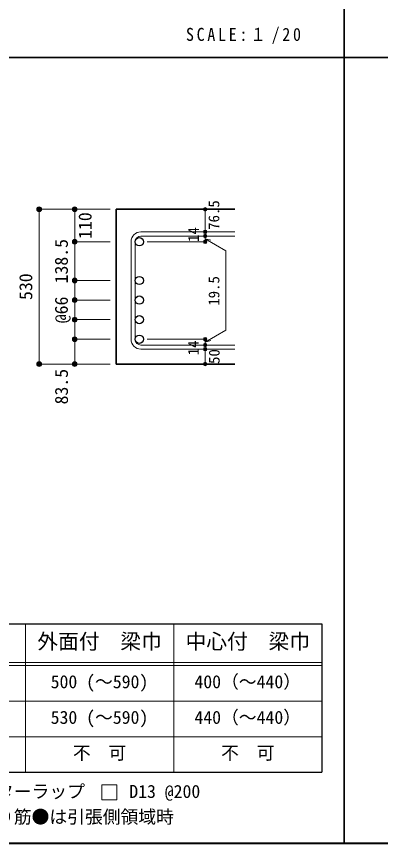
# Model space of a CAD drawing. Units: millimetres at full size, sheet at 1:20; some dimension numbers follow another scale. Extents: x -3982 to 3969, y -2797 to 2801.
# Drawn here: x -1856 to -628, y -2797 to -10 of the extents above; entities that cross this region are included whole.
import ezdxf
from ezdxf.enums import TextEntityAlignment as Align

# ---------------------------------------------------------------- set-up
doc = ezdxf.new("R2010")
doc.units = ezdxf.units.MM
doc.header["$LTSCALE"] = 20
doc.header["$PDMODE"] = 32
doc.header["$PDSIZE"] = 12
for name, color, linetype, lineweight in [('6-1_躯体線', 2, 'Continuous', 35), ('6-5_梁主筋', 7, 'Continuous', 18), ('6-6_S.T.P.', 7, 'Continuous', 18), ('6-7_文字', 7, 'Continuous', 18), ('6-D_寸法', 4, 'Continuous', 9), ('6-E_枠', 7, 'Continuous', 18), ('F-0_枠', 6, 'Continuous', 40)]:
    doc.layers.add(name, color=color, linetype=linetype, lineweight=lineweight)
doc.styles.add('ＭＳ ゴシック', font='')
doc.styles.get('ＭＳ ゴシック').set_extended_font_data('MS Gothic')

msp = doc.modelspace()

# ---------------------------------------------------------------- linework, layer by layer
at = {"layer": '6-1_躯体線'}
for p, q in [((-1519.2, -659.67), (-1119.2, -659.67)), ((-1519.2, -659.67), (-1519.2, -1181.17)), ((-1519.2, -1181.17), (-1119.2, -1181.17))]:
    msp.add_line(p, q, dxfattribs=at)
at = {"layer": '6-5_梁主筋', "color": 3, "lineweight": 25}
for centre in [(-1441.2, -769.31), (-1441.2, -899.67), (-1441.2, -965.67), (-1441.2, -1031.67), (-1441.2, -1097.67)]:
    msp.add_circle(centre, 14, dxfattribs=at)
at = {"layer": '6-6_S.T.P.'}
for p, q in [((-1435.7, -735.81), (-1119.2, -735.81)), ((-1435.7, -749.81), (-1119.2, -749.81)), ((-1469.2, -769.31), (-1469.2, -1097.67)), ((-1455.2, -769.31), (-1455.2, -1097.67)), ((-1435.7, -1117.17), (-1119.2, -1117.17)), ((-1435.7, -1131.17), (-1119.2, -1131.17))]:
    msp.add_line(p, q, dxfattribs=at)
for centre, radius, start, end in [((-1435.7, -769.31), 33.5, 90, 180), ((-1435.7, -769.31), 19.5, 90, 180), ((-1435.7, -1097.67), 33.5, 180, 270), ((-1435.7, -1097.67), 19.5, 180, 270)]:
    msp.add_arc(centre, radius, start, end, dxfattribs=at)
at = {"layer": '6-7_文字'}
msp.add_lwpolyline([(-1567.3, -2649.81), (-1517.3, -2649.81), (-1517.3, -2599.81), (-1567.3, -2599.81)], close=True, dxfattribs=at)
at = {"layer": '6-D_寸法'}
for p, q in [((-1779.2, -659.67), (-1779.2, -1181.17)), ((-1659.2, -659.67), (-1659.2, -769.31)), ((-1219.2, -735.23), (-1219.2, -659.67)), ((-1219.2, -749.81), (-1219.2, -735.81)), ((-1659.2, -769.31), (-1539.2, -769.31)), ((-1659.2, -769.31), (-1659.2, -899.67)), ((-1219.2, -769.31), (-1415.29, -769.31)), ((-1219.2, -758.98), (-1149.14, -799.43)), ((-1219.2, -758.98), (-1199.88, -764.16)), ((-1149.14, -799.43), (-1149.14, -1066.97)), ((-1659.2, -899.67), (-1539.2, -899.67)), ((-1659.2, -899.67), (-1659.2, -965.67)), ((-1659.2, -965.67), (-1539.2, -965.67)), ((-1659.2, -965.67), (-1659.2, -1031.67)), ((-1659.2, -1031.67), (-1539.2, -1031.67)), ((-1659.2, -1031.67), (-1659.2, -1097.67)), ((-1219.2, -1107.42), (-1149.14, -1066.97)), ((-1659.2, -1097.67), (-1539.2, -1097.67)), ((-1659.2, -1181.17), (-1659.2, -1097.67)), ((-1219.2, -1097.67), (-1415.29, -1097.67)), ((-1219.2, -1117.17), (-1219.2, -1097.67)), ((-1219.2, -1107.42), (-1199.88, -1102.25)), ((-1219.2, -1131.17), (-1219.2, -1117.17)), ((-1219.2, -1181.17), (-1219.2, -1131.17)), ((-1779.2, -1181.17), (-1669.33, -1181.17)), ((-1779.2, -1181.17), (-1659.2, -1181.17)), ((-1659.2, -1181.17), (-1539.2, -1181.17))]:
    msp.add_line(p, q, dxfattribs=at)
for points in [[(-1779.2, -659.67), (-1659.2, -659.67), (-1539.2, -659.67)], [(-1219.2, -749.23), (-1219.2, -769.31), (-1219.2, -749.23)]]:
    msp.add_lwpolyline(points, dxfattribs=at)
for centre, radius in [((-1779.2, -659.67), 8), ((-1779.2, -659.67), 7.2), ((-1779.2, -659.67), 6.4), ((-1779.2, -659.67), 5.6), ((-1779.2, -659.67), 4.8), ((-1779.2, -659.67), 4), ((-1779.2, -659.67), 3.2), ((-1779.2, -659.67), 2.4), ((-1779.2, -659.67), 1.6), ((-1779.2, -659.67), 0.8), ((-1659.2, -659.67), 8), ((-1659.2, -659.67), 7.2), ((-1659.2, -659.67), 6.4), ((-1659.2, -659.67), 5.6), ((-1659.2, -659.67), 4.8), ((-1659.2, -659.67), 4), ((-1659.2, -659.67), 3.2), ((-1659.2, -659.67), 2.4), ((-1659.2, -659.67), 1.6), ((-1659.2, -659.67), 0.8), ((-1219.2, -659.67), 4), ((-1219.2, -659.67), 3.6), ((-1219.2, -659.67), 3.2), ((-1219.2, -659.67), 2.8), ((-1219.2, -659.67), 2.4), ((-1219.2, -659.67), 2), ((-1219.2, -659.67), 1.6), ((-1219.2, -659.67), 1.2), ((-1219.2, -659.67), 0.8), ((-1219.2, -659.67), 0.4), ((-1219.2, -735.81), 4), ((-1219.2, -749.81), 4), ((-1219.2, -735.81), 3.6), ((-1219.2, -749.81), 3.6), ((-1219.2, -735.81), 3.2), ((-1219.2, -749.81), 3.2), ((-1219.2, -735.81), 2.8), ((-1219.2, -749.81), 2.8), ((-1219.2, -735.81), 2.4), ((-1219.2, -749.81), 2.4), ((-1219.2, -735.81), 2), ((-1219.2, -749.81), 2), ((-1219.2, -735.81), 1.6), ((-1219.2, -749.81), 1.6), ((-1219.2, -735.81), 1.2), ((-1219.2, -749.81), 1.2), ((-1219.2, -735.81), 0.8), ((-1219.2, -749.81), 0.8), ((-1219.2, -735.81), 0.4), ((-1219.2, -749.81), 0.4), ((-1659.2, -769.31), 8), ((-1659.2, -769.31), 7.2), ((-1659.2, -769.31), 6.4), ((-1659.2, -769.31), 5.6), ((-1659.2, -769.31), 4.8), ((-1659.2, -769.31), 4), ((-1659.2, -769.31), 3.2), ((-1659.2, -769.31), 2.4), ((-1659.2, -769.31), 1.6), ((-1659.2, -769.31), 0.8), ((-1219.2, -769.31), 4), ((-1219.2, -769.31), 3.6), ((-1219.2, -769.31), 3.2), ((-1219.2, -769.31), 2.8), ((-1219.2, -769.31), 2.4), ((-1219.2, -769.31), 2), ((-1219.2, -769.31), 1.6), ((-1219.2, -769.31), 1.2), ((-1219.2, -769.31), 0.8), ((-1219.2, -769.31), 0.4), ((-1659.2, -899.67), 8), ((-1659.2, -899.67), 7.2), ((-1659.2, -899.67), 6.4), ((-1659.2, -899.67), 5.6), ((-1659.2, -899.67), 4.8), ((-1659.2, -899.67), 4), ((-1659.2, -899.67), 3.2), ((-1659.2, -899.67), 2.4), ((-1659.2, -899.67), 1.6), ((-1659.2, -899.67), 0.8), ((-1659.2, -965.67), 8), ((-1659.2, -965.67), 7.2), ((-1659.2, -965.67), 6.4), ((-1659.2, -965.67), 5.6), ((-1659.2, -965.67), 4.8), ((-1659.2, -965.67), 4), ((-1659.2, -965.67), 3.2), ((-1659.2, -965.67), 2.4), ((-1659.2, -965.67), 1.6), ((-1659.2, -965.67), 0.8), ((-1659.2, -1031.67), 8), ((-1659.2, -1031.67), 7.2), ((-1659.2, -1031.67), 6.4), ((-1659.2, -1031.67), 5.6), ((-1659.2, -1031.67), 4.8), ((-1659.2, -1031.67), 4), ((-1659.2, -1031.67), 3.2), ((-1659.2, -1031.67), 2.4), ((-1659.2, -1031.67), 1.6), ((-1659.2, -1031.67), 0.8), ((-1659.2, -1097.67), 8), ((-1659.2, -1097.67), 7.2), ((-1659.2, -1097.67), 6.4), ((-1659.2, -1097.67), 5.6), ((-1659.2, -1097.67), 4.8), ((-1659.2, -1097.67), 4), ((-1659.2, -1097.67), 3.2), ((-1659.2, -1097.67), 2.4), ((-1659.2, -1097.67), 1.6), ((-1659.2, -1097.67), 0.8), ((-1219.2, -1097.67), 4), ((-1219.2, -1117.17), 4), ((-1219.2, -1097.67), 3.6), ((-1219.2, -1117.17), 3.6), ((-1219.2, -1097.67), 3.2), ((-1219.2, -1117.17), 3.2), ((-1219.2, -1097.67), 2.8), ((-1219.2, -1117.17), 2.8), ((-1219.2, -1097.67), 2.4), ((-1219.2, -1097.67), 2), ((-1219.2, -1097.67), 1.6), ((-1219.2, -1097.67), 1.2), ((-1219.2, -1097.67), 0.8), ((-1219.2, -1097.67), 0.4), ((-1219.2, -1131.17), 4), ((-1219.2, -1131.17), 3.6), ((-1219.2, -1131.17), 3.2), ((-1219.2, -1131.17), 2.8), ((-1219.2, -1117.17), 2.4), ((-1219.2, -1131.17), 2.4), ((-1219.2, -1117.17), 2), ((-1219.2, -1131.17), 2), ((-1219.2, -1117.17), 1.6), ((-1219.2, -1131.17), 1.6), ((-1219.2, -1117.17), 1.2), ((-1219.2, -1131.17), 1.2), ((-1219.2, -1117.17), 0.8), ((-1219.2, -1131.17), 0.8), ((-1219.2, -1117.17), 0.4), ((-1219.2, -1131.17), 0.4), ((-1779.2, -1181.17), 8), ((-1779.2, -1181.17), 7.2), ((-1779.2, -1181.17), 6.4), ((-1779.2, -1181.17), 5.6), ((-1779.2, -1181.17), 4.8), ((-1779.2, -1181.17), 4), ((-1779.2, -1181.17), 3.2), ((-1779.2, -1181.17), 2.4), ((-1779.2, -1181.17), 1.6), ((-1779.2, -1181.17), 0.8), ((-1659.2, -1181.17), 8), ((-1659.2, -1181.17), 7.2), ((-1659.2, -1181.17), 6.4), ((-1659.2, -1181.17), 5.6), ((-1659.2, -1181.17), 4.8), ((-1659.2, -1181.17), 4), ((-1659.2, -1181.17), 3.2), ((-1659.2, -1181.17), 2.4), ((-1659.2, -1181.17), 1.6), ((-1659.2, -1181.17), 0.8), ((-1219.2, -1181.17), 4), ((-1219.2, -1181.17), 3.6), ((-1219.2, -1181.17), 3.2), ((-1219.2, -1181.17), 2.8), ((-1219.2, -1181.17), 2.4), ((-1219.2, -1181.17), 2), ((-1219.2, -1181.17), 1.6), ((-1219.2, -1181.17), 1.2), ((-1219.2, -1181.17), 0.8), ((-1219.2, -1181.17), 0.4)]:
    msp.add_circle(centre, radius, dxfattribs=at)
at = {"layer": '6-D_寸法', "color": 7}
for p in [(-1779.2, -659.67), (-1659.2, -659.67), (-1219.2, -659.67), (-1219.2, -735.81), (-1219.2, -749.81), (-1659.2, -769.31), (-1219.2, -769.31), (-1659.2, -899.67), (-1659.2, -965.67), (-1659.2, -1031.67), (-1659.2, -1097.67), (-1219.2, -1097.67), (-1219.2, -1117.17), (-1219.2, -1131.17), (-1779.2, -1181.17), (-1659.2, -1181.17), (-1219.2, -1181.17)]:
    msp.add_point(p, dxfattribs=at)
at = {"layer": '6-E_枠', "color": 3, "lineweight": 25}
for p, q in [((-2267.02, -2056.95), (-825.33, -2056.95)), ((-825.33, -2056.95), (-825.33, -2556.95)), ((-2267.02, -2556.95), (-825.33, -2556.95))]:
    msp.add_line(p, q, dxfattribs=at)
at = {"layer": '6-E_枠'}
for p, q in [((-1825.33, -2056.95), (-1825.33, -2556.95)), ((-1325.33, -2056.95), (-1325.33, -2556.95)), ((-2267.02, -2186.95), (-825.33, -2186.95)), ((-2267.02, -2196.95), (-825.33, -2196.95)), ((-2267.02, -2316.95), (-825.33, -2316.95)), ((-2267.02, -2436.95), (-825.33, -2436.95))]:
    msp.add_line(p, q, dxfattribs=at)
at = {"layer": 'F-0_枠', "color": 2, "lineweight": 35}
for p, q in [((-749.76, 2800.77), (-749.76, -2796.83)), ((-3981.92, -148.03), (2482.4, -148.03))]:
    msp.add_line(p, q, dxfattribs=at)
at = {"layer": 'F-0_枠'}
msp.add_line((3969.4, -2796.83), (-3981.92, -2796.83), dxfattribs=at)

# ---------------------------------------------------------------- texts
at = {"layer": '6-7_文字', "color": 2, "style": 'ＭＳ ゴシック'}
for s, p in [('外面付\u3000梁巾', (-1785.33, -2156.95)), ('中心付\u3000梁巾', (-1285.33, -2156.95))]:
    msp.add_text(s, height=51.32, dxfattribs=at).set_placement(p, align=Align.BOTTOM_LEFT)
at = {"layer": '6-7_文字', "style": 'ＭＳ ゴシック'}
for s, p in [('500 (～590)', (-1740.33, -2286.95)), ('400（～440）', (-1255.33, -2286.95)), ('530 (～590)', (-1740.33, -2406.95)), ('440（～440）', (-1255.33, -2406.95)), ('不\u3000可', (-1665.33, -2526.95)), ('不\u3000可', (-1165.33, -2526.95)), ('※ 基礎梁スターラップ     D13 @200', (-2254.64, -2656.67)), ('※ 柱型立上り筋●は引張側領域時', (-2254.64, -2742.34))]:
    msp.add_text(s, height=43.99, dxfattribs=at).set_placement(p, align=Align.BOTTOM_LEFT)
at = {"layer": '6-7_文字', "color": 2, "insert": (-1283.99, -103.03), "char_height": 43.99, "attachment_point": 7, "style": 'ＭＳ ゴシック'}
msp.add_mtext('\\T1.34;\\W0.9;SCALE:１/20', dxfattribs=at)
at = {"layer": '6-D_寸法', "style": 'ＭＳ ゴシック'}
for s, height, p in [('76.5', 36.66, (-1160.39, -728.97)), ('110', 43.99, (-1589.2, -759.49)), ('14', 36.66, (-1229.2, -769.7)), ('138.5', 43.99, (-1669.2, -909.49)), ('530', 43.99, (-1789.2, -965.42)), ('19.5', 36.66, (-1160.22, -984.7)), ('@66', 43.99, (-1669.2, -1043.67)), ('14', 36.66, (-1229.59, -1151.86)), ('50', 36.66, (-1159.3, -1180.9)), ('83.5', 43.99, (-1668.89, -1317.25))]:
    msp.add_text(s, height=height, rotation=90, dxfattribs=at).set_placement(p, align=Align.BOTTOM_LEFT)

doc.saveas('drawing.dxf')
